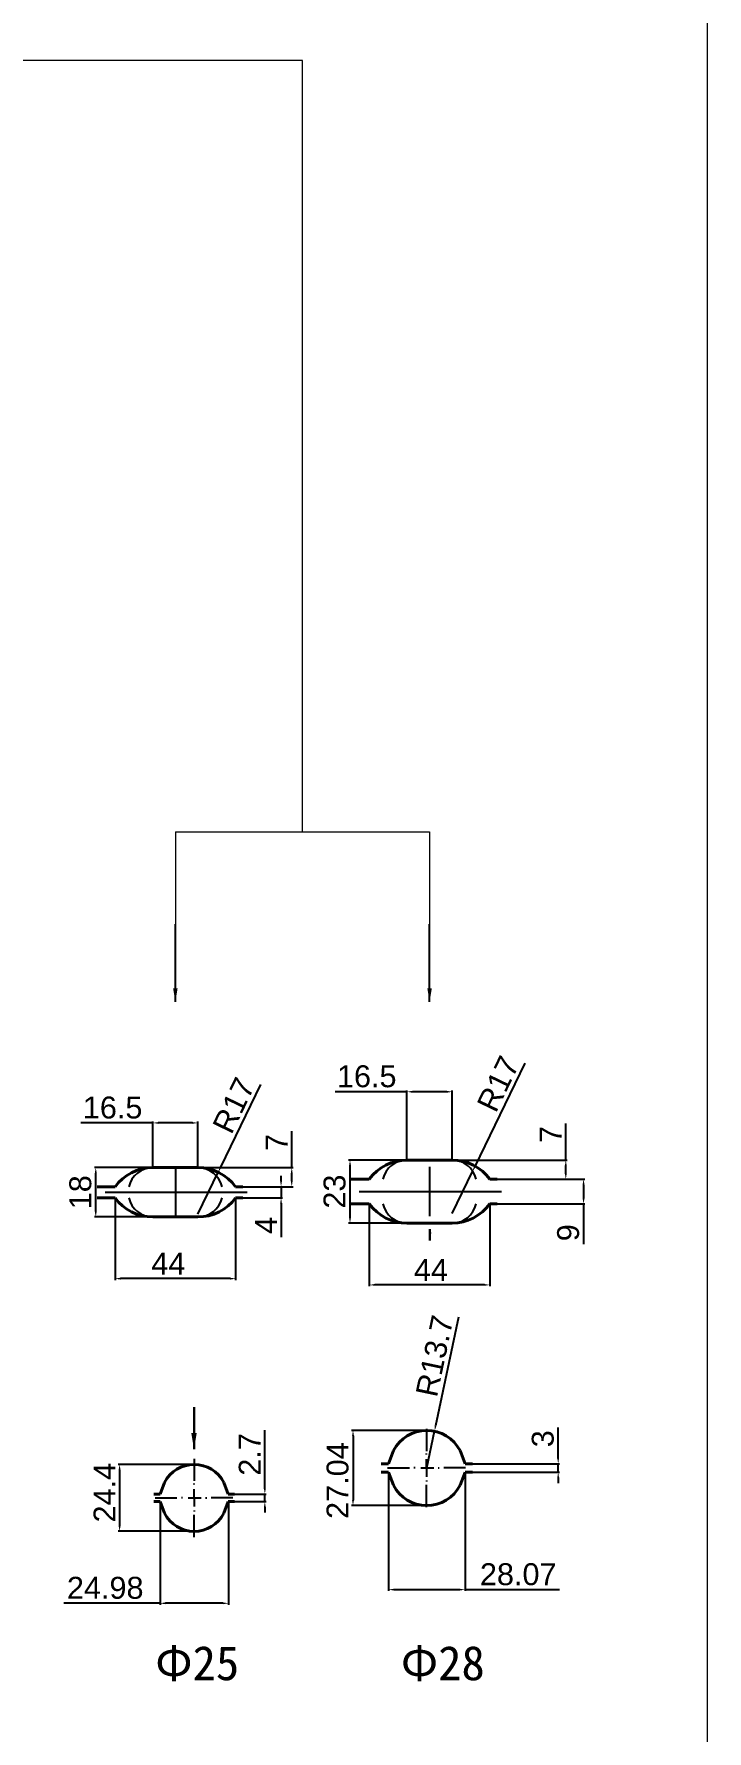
# Model space of a CAD drawing. Header units: millimetres. Extents: x 1526 to 31626, y -4643 to 9189.
# Drawn here: x 31135 to 31626, y 925 to 2163 of the extents above; entities that cross this region are included whole.
import ezdxf

# ---------------------------------------------------------------- set-up
doc = ezdxf.new("R2010")
doc.units = ezdxf.units.MM
doc.linetypes.add('ACAD_ISO02W100', pattern=[15, 12, -3])
doc.layers.add('Layer1', color=3, linetype='Continuous')
doc.layers.add('осевая', color=4, linetype='Continuous')
for name, color, linetype, lineweight in [('Main', 1, 'Continuous', 40), ('T', 5, 'ACAD_ISO02W100', 30), ('图层4', 250, 'Continuous', 13)]:
    doc.layers.add(name, color=color, linetype=linetype, lineweight=lineweight)
doc.styles.get("Standard").update_dxf_attribs({"font": 'arial.ttf'})
doc.dimstyles.new('ISO-25', dxfattribs={"dimtxt": 2.5, "dimasz": 2.5, "dimexe": 1.25, "dimexo": 0.625, "dimtad": 1, "dimtxsty": 'Standard', "dimcen": 2.5, "dimadec": 0, "dimazin": 0, "dimtfac": 1, "dimtmove": 0, "dimatfit": 3, "dimfxl": 1, "dimarcsym": 0})
doc.dimstyles.new('ISO-25$0', dxfattribs={"dimscale": 2, "dimtxt": 4, "dimasz": 3, "dimexe": 0.5, "dimexo": 0, "dimgap": 1, "dimtad": 1, "dimtxsty": 'Standard', "dimcen": 3, "dimclrd": 150, "dimclre": 150, "dimadec": 0, "dimazin": 0, "dimtfac": 1, "dimtmove": 0, "dimatfit": 3, "dimfxl": 1, "dimlwd": -1, "dimarcsym": 0})
doc.dimstyles.new('ISO-25$4', dxfattribs={"dimscale": 3, "dimtxt": 4, "dimasz": 1, "dimexe": 0, "dimexo": 1, "dimtad": 1, "dimtih": 1, "dimtoh": 1, "dimtxsty": 'Standard', "dimcen": 2, "dimclrd": 5, "dimclre": 5, "dimclrt": 3, "dimadec": 0, "dimazin": 0, "dimtfac": 1, "dimtmove": 0, "dimatfit": 3, "dimfxl": 1, "dimarcsym": 0})

# ---------------------------------------------------------------- blocks, each defined once
blk = doc.blocks.new('*D1090')
at = {"layer": 'Defpoints', "color": 0, "transparency": 16777216}
for p in [(31453.9, 1119.8), (31517.8, 1119.8), (31455.2, 1113.8)]:
    blk.add_point(p, dxfattribs=at)
at = {"layer": '图层4', "color": 0, "lineweight": -2, "transparency": 16777216}
for p, q in [((31517.8, 1123.8), (31517.8, 1146.4)), ((31453.9, 1119.8), (31518.8, 1119.8)), ((31517.8, 1113.8), (31517.8, 1119.8)), ((31455.2, 1113.8), (31518.8, 1113.8)), ((31517.8, 1109.8), (31517.8, 1105.8))]:
    blk.add_line(p, q, dxfattribs=at)
at = {"layer": '图层4', "color": 0, "transparency": 16777216}
for points in [[(31517.1, 1123.8), (31518.4, 1123.8), (31517.8, 1119.8)], [(31517.1, 1109.8), (31518.4, 1109.8), (31517.8, 1113.8)]]:
    blk.add_solid(points, dxfattribs=at)
at = {"layer": '图层4', "color": 0, "lineweight": 13, "transparency": 16777216, "insert": (31506.6, 1138.1), "char_height": 16, "attachment_point": 5, "rotation": 90}
blk.add_mtext('3', dxfattribs=at)
blk = doc.blocks.new('*D1091')
at = {"layer": 'Defpoints', "color": 0, "transparency": 16777216}
for p in [(31393.8, 1113.8), (31449.9, 1113.8), (31449.9, 1028.1)]:
    blk.add_point(p, dxfattribs=at)
at = {"layer": '图层4', "color": 0, "lineweight": -2, "transparency": 16777216}
for p, q in [((31393.8, 1113.8), (31393.8, 1027.1)), ((31449.9, 1113.8), (31449.9, 1027.1)), ((31397.8, 1028.1), (31445.9, 1028.1)), ((31449.9, 1028.1), (31518.7, 1028.1))]:
    blk.add_line(p, q, dxfattribs=at)
at = {"layer": '图层4', "color": 0, "transparency": 16777216}
for points in [[(31397.8, 1028.7), (31397.8, 1027.4), (31393.8, 1028.1)], [(31445.9, 1028.7), (31445.9, 1027.4), (31449.9, 1028.1)]]:
    blk.add_solid(points, dxfattribs=at)
at = {"layer": '图层4', "color": 0, "lineweight": 13, "transparency": 16777216, "insert": (31488.6, 1039.2), "char_height": 16, "attachment_point": 5}
blk.add_mtext('28.07', dxfattribs=at)
blk = doc.blocks.new('*D1092')
at = {"layer": 'Defpoints', "color": 0, "transparency": 16777216}
for p in [(31421.6, 1144.2), (31368, 1089.4), (31421.7, 1089.4)]:
    blk.add_point(p, dxfattribs=at)
at = {"layer": '图层4', "color": 0, "lineweight": -2, "transparency": 16777216}
for p, q in [((31421.6, 1144.2), (31367, 1144.2)), ((31368, 1140.2), (31368, 1093.4)), ((31421.7, 1089.4), (31367, 1089.4))]:
    blk.add_line(p, q, dxfattribs=at)
at = {"layer": '图层4', "color": 0, "transparency": 16777216}
for points in [[(31367.3, 1140.2), (31368.7, 1140.2), (31368, 1144.2)], [(31367.3, 1093.4), (31368.7, 1093.4), (31368, 1089.4)]]:
    blk.add_solid(points, dxfattribs=at)
at = {"layer": '图层4', "color": 0, "lineweight": 13, "transparency": 16777216, "insert": (31356.8, 1107.6), "char_height": 16, "attachment_point": 5, "rotation": 90}
blk.add_mtext('27.04', dxfattribs=at)
blk = doc.blocks.new('*D1093')
at = {"layer": 'Defpoints', "color": 0, "transparency": 16777216}
for p in [(31227.1, 1092.3), (31277, 1092.3), (31277, 1018.1)]:
    blk.add_point(p, dxfattribs=at)
at = {"layer": '图层4', "color": 0, "lineweight": -2, "transparency": 16777216}
for p, q in [((31227.1, 1092.3), (31227.1, 1017.1)), ((31277, 1092.3), (31277, 1017.1)), ((31227.1, 1018.1), (31156.9, 1018.1)), ((31273, 1018.1), (31231.1, 1018.1))]:
    blk.add_line(p, q, dxfattribs=at)
at = {"layer": '图层4', "color": 0, "transparency": 16777216}
for points in [[(31231.1, 1018.8), (31231.1, 1017.4), (31227.1, 1018.1)], [(31273, 1018.8), (31273, 1017.4), (31277, 1018.1)]]:
    blk.add_solid(points, dxfattribs=at)
at = {"layer": '图层4', "color": 0, "lineweight": 13, "transparency": 16777216, "insert": (31187.1, 1029.3), "char_height": 16, "attachment_point": 5}
blk.add_mtext('24.98', dxfattribs=at)
blk = doc.blocks.new('*D1094')
at = {"layer": 'Defpoints', "color": 0, "transparency": 16777216}
for p in [(31280.4, 1097.7), (31281.4, 1092.3), (31303.6, 1097.7)]:
    blk.add_point(p, dxfattribs=at)
at = {"layer": '图层4', "color": 0, "lineweight": -2, "transparency": 16777216}
for p, q in [((31303.6, 1101.7), (31303.6, 1144.4)), ((31280.4, 1097.7), (31304.6, 1097.7)), ((31281.4, 1092.3), (31304.6, 1092.3)), ((31303.6, 1092.3), (31303.6, 1097.7)), ((31303.6, 1088.3), (31303.6, 1084.3))]:
    blk.add_line(p, q, dxfattribs=at)
at = {"layer": '图层4', "color": 0, "transparency": 16777216}
for points in [[(31303, 1101.7), (31304.3, 1101.7), (31303.6, 1097.7)], [(31303, 1088.3), (31304.3, 1088.3), (31303.6, 1092.3)]]:
    blk.add_solid(points, dxfattribs=at)
at = {"layer": '图层4', "color": 0, "lineweight": 13, "transparency": 16777216, "insert": (31292.6, 1126.7), "char_height": 16, "attachment_point": 5, "rotation": 90}
blk.add_mtext('2.7', dxfattribs=at)
blk = doc.blocks.new('*D1095')
at = {"layer": 'Defpoints', "color": 0, "transparency": 16777216}
for p in [(31252, 1119.4), (31197.6, 1070.6), (31252, 1070.6)]:
    blk.add_point(p, dxfattribs=at)
at = {"layer": '图层4', "color": 0, "lineweight": -2, "transparency": 16777216}
for p, q in [((31252, 1119.4), (31196.6, 1119.4)), ((31197.6, 1115.4), (31197.6, 1074.6)), ((31252, 1070.6), (31196.6, 1070.6))]:
    blk.add_line(p, q, dxfattribs=at)
at = {"layer": '图层4', "color": 0, "transparency": 16777216}
for points in [[(31196.9, 1115.4), (31198.3, 1115.4), (31197.6, 1119.4)], [(31196.9, 1074.6), (31198.3, 1074.6), (31197.6, 1070.6)]]:
    blk.add_solid(points, dxfattribs=at)
at = {"layer": '图层4', "color": 0, "lineweight": 13, "transparency": 16777216, "insert": (31186.6, 1098.8), "char_height": 16, "attachment_point": 5, "rotation": 90}
blk.add_mtext('24.4', dxfattribs=at)
blk = doc.blocks.new('*D1103')
at = {"layer": 'Defpoints', "color": 0, "transparency": 16777216}
for p in [(31254.8, 1335.9), (31323.3, 1335.9), (31287.7, 1321.9)]:
    blk.add_point(p, dxfattribs=at)
at = {"layer": '图层4', "color": 0, "lineweight": -2, "transparency": 16777216}
for p, q in [((31323.3, 1335.9), (31323.3, 1362.4)), ((31254.8, 1335.9), (31324.3, 1335.9)), ((31323.3, 1325.9), (31323.3, 1331.9)), ((31287.7, 1321.9), (31324.3, 1321.9))]:
    blk.add_line(p, q, dxfattribs=at)
at = {"layer": '图层4', "color": 0, "transparency": 16777216}
for points in [[(31322.6, 1331.9), (31323.9, 1331.9), (31323.3, 1335.9)], [(31322.6, 1325.9), (31323.9, 1325.9), (31323.3, 1321.9)]]:
    blk.add_solid(points, dxfattribs=at)
at = {"layer": '图层4', "color": 0, "lineweight": 13, "transparency": 16777216, "insert": (31312.3, 1354.2), "char_height": 16, "attachment_point": 5, "rotation": 90}
blk.add_mtext('7', dxfattribs=at)
blk = doc.blocks.new('*D1104')
at = {"layer": 'Defpoints', "color": 0, "transparency": 16777216}
for p in [(31221.8, 1368.5), (31221.8, 1335.9), (31254.8, 1335.9)]:
    blk.add_point(p, dxfattribs=at)
at = {"layer": '图层4', "color": 0, "lineweight": -2, "transparency": 16777216}
for p, q in [((31221.8, 1368.5), (31169.4, 1368.5)), ((31221.8, 1335.9), (31221.8, 1369.5)), ((31250.8, 1368.5), (31225.8, 1368.5)), ((31254.8, 1335.9), (31254.8, 1369.5))]:
    blk.add_line(p, q, dxfattribs=at)
at = {"layer": '图层4', "color": 0, "transparency": 16777216}
for points in [[(31225.8, 1369.1), (31225.8, 1367.8), (31221.8, 1368.5)], [(31250.8, 1369.1), (31250.8, 1367.8), (31254.8, 1368.5)]]:
    blk.add_solid(points, dxfattribs=at)
at = {"layer": '图层4', "color": 0, "lineweight": 13, "transparency": 16777216, "insert": (31192.5, 1379.6), "char_height": 16, "attachment_point": 5}
blk.add_mtext('16.5', dxfattribs=at)
blk = doc.blocks.new('*D1105')
at = {"layer": 'Defpoints', "color": 0, "transparency": 16777216}
for p in [(31269.6, 1332.5), (31254.8, 1301.9)]:
    blk.add_point(p, dxfattribs=at)
at = {"layer": '图层4', "color": 0, "lineweight": -2, "transparency": 16777216}
for p, q in [((31300.5, 1396.4), (31271.3, 1336.1)), ((31254.8, 1301.9), (31269.6, 1332.5))]:
    blk.add_line(p, q, dxfattribs=at)
at = {"layer": '图层4', "color": 0, "transparency": 16777216}
blk.add_solid([(31270.7, 1336.4), (31271.9, 1335.8), (31269.6, 1332.5)], dxfattribs=at)
at = {"layer": '图层4', "color": 0, "lineweight": 13, "transparency": 16777216, "insert": (31280.9, 1381.3), "char_height": 16, "attachment_point": 5, "rotation": 64.2077}
blk.add_mtext('R17', dxfattribs=at)
blk = doc.blocks.new('*D1106')
at = {"layer": 'Defpoints', "color": 0, "transparency": 16777216}
for p in [(31287, 1313.9), (31287.7, 1321.9), (31315.5, 1313.9)]:
    blk.add_point(p, dxfattribs=at)
at = {"layer": '图层4', "color": 0, "lineweight": -2, "transparency": 16777216}
for p, q in [((31315.5, 1325.9), (31315.5, 1329.9)), ((31287, 1313.9), (31316.5, 1313.9)), ((31287.7, 1321.9), (31316.5, 1321.9)), ((31315.5, 1321.9), (31315.5, 1313.9)), ((31315.5, 1309.9), (31315.5, 1285.2))]:
    blk.add_line(p, q, dxfattribs=at)
at = {"layer": '图层4', "color": 0, "transparency": 16777216}
for points in [[(31314.8, 1325.9), (31316.1, 1325.9), (31315.5, 1321.9)], [(31314.8, 1309.9), (31316.1, 1309.9), (31315.5, 1313.9)]]:
    blk.add_solid(points, dxfattribs=at)
at = {"layer": '图层4', "color": 0, "lineweight": 13, "transparency": 16777216, "insert": (31304.5, 1293.7), "char_height": 16, "attachment_point": 5, "rotation": 90}
blk.add_mtext('4', dxfattribs=at)
blk = doc.blocks.new('*D1107')
at = {"layer": 'Defpoints', "color": 0, "transparency": 16777216}
for p in [(31180.2, 1335.9), (31221.8, 1335.9), (31221.8, 1299.9)]:
    blk.add_point(p, dxfattribs=at)
at = {"layer": '图层4', "color": 0, "lineweight": -2, "transparency": 16777216}
for p, q in [((31221.8, 1335.9), (31179.2, 1335.9)), ((31180.2, 1303.9), (31180.2, 1331.9)), ((31221.8, 1299.9), (31179.2, 1299.9))]:
    blk.add_line(p, q, dxfattribs=at)
at = {"layer": '图层4', "color": 0, "transparency": 16777216}
for points in [[(31179.5, 1331.9), (31180.9, 1331.9), (31180.2, 1335.9)], [(31179.5, 1303.9), (31180.9, 1303.9), (31180.2, 1299.9)]]:
    blk.add_solid(points, dxfattribs=at)
at = {"layer": '图层4', "color": 0, "lineweight": 13, "transparency": 16777216, "insert": (31169, 1317.9), "char_height": 16, "attachment_point": 5, "rotation": 90}
blk.add_mtext('18', dxfattribs=at)
blk = doc.blocks.new('*D1108')
at = {"layer": 'Defpoints', "color": 0, "transparency": 16777216}
for p in [(31194.3, 1313.9), (31282.3, 1313.9), (31194.3, 1254.9)]:
    blk.add_point(p, dxfattribs=at)
at = {"layer": '图层4', "color": 0, "lineweight": -2, "transparency": 16777216}
for p, q in [((31194.3, 1313.9), (31194.3, 1253.9)), ((31282.3, 1313.9), (31282.3, 1253.9)), ((31278.3, 1254.9), (31198.3, 1254.9))]:
    blk.add_line(p, q, dxfattribs=at)
at = {"layer": '图层4', "color": 0, "transparency": 16777216}
for points in [[(31198.3, 1255.6), (31198.3, 1254.2), (31194.3, 1254.9)], [(31278.3, 1255.6), (31278.3, 1254.2), (31282.3, 1254.9)]]:
    blk.add_solid(points, dxfattribs=at)
at = {"layer": '图层4', "color": 0, "lineweight": 13, "transparency": 16777216, "insert": (31233.2, 1265.9), "char_height": 16, "attachment_point": 5}
blk.add_mtext('44', dxfattribs=at)
blk = doc.blocks.new('*D1109')
at = {"layer": 'Defpoints', "color": 0, "transparency": 16777216}
for p in [(31440.4, 1341.4), (31523.3, 1341.4), (31473.2, 1327.4)]:
    blk.add_point(p, dxfattribs=at)
at = {"layer": '图层4', "color": 0, "lineweight": -2, "transparency": 16777216}
for p, q in [((31523.3, 1341.4), (31523.3, 1368.1)), ((31440.4, 1341.4), (31524.3, 1341.4)), ((31523.3, 1331.4), (31523.3, 1337.4)), ((31473.2, 1327.4), (31524.3, 1327.4))]:
    blk.add_line(p, q, dxfattribs=at)
at = {"layer": '图层4', "color": 0, "transparency": 16777216}
for points in [[(31522.7, 1337.4), (31524, 1337.4), (31523.3, 1341.4)], [(31522.7, 1331.4), (31524, 1331.4), (31523.3, 1327.4)]]:
    blk.add_solid(points, dxfattribs=at)
at = {"layer": '图层4', "color": 0, "lineweight": 13, "transparency": 16777216, "insert": (31512.3, 1360), "char_height": 16, "attachment_point": 5, "rotation": 90}
blk.add_mtext('7', dxfattribs=at)
blk = doc.blocks.new('*D1110')
at = {"layer": 'Defpoints', "color": 0, "transparency": 16777216}
for p in [(31407.4, 1391.2), (31407.4, 1341.4), (31440.4, 1341.4)]:
    blk.add_point(p, dxfattribs=at)
at = {"layer": '图层4', "color": 0, "lineweight": -2, "transparency": 16777216}
for p, q in [((31407.4, 1391.2), (31355, 1391.2)), ((31407.4, 1341.4), (31407.4, 1392.2)), ((31436.4, 1391.2), (31411.4, 1391.2)), ((31440.4, 1341.4), (31440.4, 1392.2))]:
    blk.add_line(p, q, dxfattribs=at)
at = {"layer": '图层4', "color": 0, "transparency": 16777216}
for points in [[(31411.4, 1391.9), (31411.4, 1390.5), (31407.4, 1391.2)], [(31436.4, 1391.9), (31436.4, 1390.5), (31440.4, 1391.2)]]:
    blk.add_solid(points, dxfattribs=at)
at = {"layer": '图层4', "color": 0, "lineweight": 13, "transparency": 16777216, "insert": (31378, 1402.4), "char_height": 16, "attachment_point": 5}
blk.add_mtext('16.5', dxfattribs=at)
blk = doc.blocks.new('*D1111')
at = {"layer": 'Defpoints', "color": 0, "transparency": 16777216}
for p in [(31455.2, 1333), (31440.4, 1302.4)]:
    blk.add_point(p, dxfattribs=at)
at = {"layer": '图层4', "color": 0, "lineweight": -2, "transparency": 16777216}
for p, q in [((31493.4, 1412.1), (31456.9, 1336.6)), ((31440.4, 1302.4), (31455.2, 1333))]:
    blk.add_line(p, q, dxfattribs=at)
at = {"layer": '图层4', "color": 0, "transparency": 16777216}
blk.add_solid([(31456.3, 1336.9), (31457.5, 1336.3), (31455.2, 1333)], dxfattribs=at)
at = {"layer": '图层4', "color": 0, "lineweight": 13, "transparency": 16777216, "insert": (31473.9, 1397), "char_height": 16, "attachment_point": 5, "rotation": 64.2077}
blk.add_mtext('R17', dxfattribs=at)
blk = doc.blocks.new('*D1112')
at = {"layer": 'Defpoints', "color": 0, "transparency": 16777216}
for p in [(31485.8, 1327.4), (31473.2, 1309.4), (31536.3, 1309.4)]:
    blk.add_point(p, dxfattribs=at)
at = {"layer": '图层4', "color": 0, "lineweight": -2, "transparency": 16777216}
for p, q in [((31485.8, 1327.4), (31537.3, 1327.4)), ((31536.3, 1323.4), (31536.3, 1313.4)), ((31473.2, 1309.4), (31537.3, 1309.4)), ((31536.3, 1309.4), (31536.3, 1280.1))]:
    blk.add_line(p, q, dxfattribs=at)
at = {"layer": '图层4', "color": 0, "transparency": 16777216}
for points in [[(31535.6, 1323.4), (31537, 1323.4), (31536.3, 1327.4)], [(31535.6, 1313.4), (31537, 1313.4), (31536.3, 1309.4)]]:
    blk.add_solid(points, dxfattribs=at)
at = {"layer": '图层4', "color": 0, "lineweight": 13, "transparency": 16777216, "insert": (31525.1, 1288.4), "char_height": 16, "attachment_point": 5, "rotation": 90}
blk.add_mtext('9', dxfattribs=at)
blk = doc.blocks.new('*D1113')
at = {"layer": 'Defpoints', "color": 0, "transparency": 16777216}
for p in [(31365.8, 1341.4), (31407.4, 1341.4), (31407.4, 1295.4)]:
    blk.add_point(p, dxfattribs=at)
at = {"layer": '图层4', "color": 0, "lineweight": -2, "transparency": 16777216}
for p, q in [((31407.4, 1341.4), (31364.8, 1341.4)), ((31365.8, 1299.4), (31365.8, 1337.4)), ((31407.4, 1295.4), (31364.8, 1295.4))]:
    blk.add_line(p, q, dxfattribs=at)
at = {"layer": '图层4', "color": 0, "transparency": 16777216}
for points in [[(31365.1, 1337.4), (31366.5, 1337.4), (31365.8, 1341.4)], [(31365.1, 1299.4), (31366.5, 1299.4), (31365.8, 1295.4)]]:
    blk.add_solid(points, dxfattribs=at)
at = {"layer": '图层4', "color": 0, "lineweight": 13, "transparency": 16777216, "insert": (31354.6, 1318.4), "char_height": 16, "attachment_point": 5, "rotation": 90}
blk.add_mtext('23', dxfattribs=at)
blk = doc.blocks.new('*D1114')
at = {"layer": 'Defpoints', "color": 0, "transparency": 16777216}
for p in [(31379.9, 1309.4), (31467.9, 1309.4), (31379.9, 1250.3)]:
    blk.add_point(p, dxfattribs=at)
at = {"layer": '图层4', "color": 0, "lineweight": -2, "transparency": 16777216}
for p, q in [((31379.9, 1309.4), (31379.9, 1249.3)), ((31467.9, 1309.4), (31467.9, 1249.3)), ((31463.9, 1250.3), (31383.9, 1250.3))]:
    blk.add_line(p, q, dxfattribs=at)
at = {"layer": '图层4', "color": 0, "transparency": 16777216}
for points in [[(31383.9, 1251), (31383.9, 1249.7), (31379.9, 1250.3)], [(31463.9, 1251), (31463.9, 1249.7), (31467.9, 1250.3)]]:
    blk.add_solid(points, dxfattribs=at)
at = {"layer": '图层4', "color": 0, "lineweight": 13, "transparency": 16777216, "insert": (31424.9, 1261.3), "char_height": 16, "attachment_point": 5}
blk.add_mtext('44', dxfattribs=at)
blk = doc.blocks.new('*D1252')
at = {"layer": 'Defpoints', "color": 0, "transparency": 16777216}
for p in [(31427.5, 1143.6), (31421.8, 1116.8)]:
    blk.add_point(p, dxfattribs=at)
at = {"layer": '图层4', "color": 0, "lineweight": -2, "transparency": 16777216}
for p, q in [((31445, 1226.9), (31428.3, 1147.5)), ((31421.8, 1116.8), (31427.5, 1143.6))]:
    blk.add_line(p, q, dxfattribs=at)
at = {"layer": '图层4', "color": 0, "transparency": 16777216}
blk.add_solid([(31427.6, 1147.7), (31428.9, 1147.4), (31427.5, 1143.6)], dxfattribs=at)
at = {"layer": '图层4', "color": 0, "lineweight": 13, "transparency": 16777216, "insert": (31427.6, 1198.5), "char_height": 16, "attachment_point": 5, "rotation": 78.1187}
blk.add_mtext('R13.7', dxfattribs=at)

msp = doc.modelspace()

# ---------------------------------------------------------------- linework, layer by layer
at = {"lineweight": 13}
for p, q in [((31331.0917, 2143.35985), (29940.62273, 2143.35985)), ((31331.0917, 1580.86113), (31331.0917, 2143.35985)), ((31238.30454, 1580.86113), (31238.30454, 1513.53431)), ((31238.30454, 1580.86113), (31423.87886, 1580.86113)), ((31423.87886, 1580.86113), (31423.87886, 1513.53431))]:
    msp.add_line(p, q, dxfattribs=at)
at = {"color": 3, "linetype": 'ByBlock'}
for p, q in [((31421.72674, 1145.3723), (31421.72674, 1129.14207)), ((31421.72674, 1126.64525), (31421.72674, 1127.45033)), ((31251.92484, 1123.5385), (31251.92484, 1107.30826)), ((31393.27745, 1116.80799), (31409.21002, 1116.80799)), ((31413.28815, 1116.80799), (31412.48307, 1116.80799)), ((31417.42815, 1116.80799), (31426.23196, 1116.80799)), ((31421.72674, 1116.80799), (31421.72674, 1123.19656)), ((31421.72674, 1116.80799), (31421.72674, 1110.41943)), ((31426.23196, 1116.80799), (31427.03703, 1116.80799)), ((31430.16533, 1116.80799), (31430.9704, 1116.80799)), ((31450.17603, 1116.80799), (31434.24346, 1116.80799)), ((31251.92484, 1104.79196), (31251.92484, 1105.59703)), ((31421.72674, 1107.67245), (31421.72674, 1106.86738)), ((31421.72674, 1088.24369), (31421.72674, 1104.47392)), ((31223.47554, 1094.97419), (31239.40811, 1094.97419)), ((31243.48624, 1094.97419), (31242.68117, 1094.97419)), ((31247.62625, 1094.97419), (31256.43005, 1094.97419)), ((31251.92484, 1094.97419), (31251.92484, 1101.36275)), ((31251.92484, 1094.97419), (31251.92484, 1088.58563)), ((31256.43005, 1094.97419), (31257.23513, 1094.97419)), ((31260.36343, 1094.97419), (31261.1685, 1094.97419)), ((31280.37413, 1094.97419), (31264.44156, 1094.97419)), ((31251.92484, 1085.83865), (31251.92484, 1085.03358)), ((31251.92484, 1066.40988), (31251.92484, 1082.64011))]:
    msp.add_line(p, q, dxfattribs=at)
at = {"lineweight": 13}
msp.add_lwpolyline([(28374.49255, 2864.98897), (31626.47761, 2864.98897), (31626.47761, 763.88539), (28374.49255, 763.88539)], close=True, dxfattribs=at)
at = {"layer": 'Layer1'}
for centre, start, end in [((31407.37886, 1323.40996), 90, 167.16041159), ((31440.37886, 1323.40996), 12.83958841, 90), ((31221.80454, 1317.86384), 90, 167.16041159), ((31254.80454, 1317.86384), 12.83958841, 90), ((31221.80454, 1317.86384), 192.83958841, 270), ((31254.80454, 1317.86384), 270, 347.16041159), ((31407.37886, 1313.40996), 192.83958841, 270), ((31440.37886, 1313.40996), 270, 347.16041159)]:
    msp.add_arc(centre, 18, start, end, dxfattribs=at)
at = {"layer": 'Main'}
for p, q in [((31407.37886, 1341.40996), (31440.37886, 1341.40996)), ((31221.80454, 1335.86384), (31254.80454, 1335.86384)), ((31379.8834, 1327.40996), (31366.67588, 1327.40996)), ((31473.24358, 1327.40996), (31467.87431, 1327.40996)), ((31194.30909, 1321.86384), (31181.10156, 1321.86384)), ((31194.30909, 1313.86384), (31181.10156, 1313.86384)), ((31287.66926, 1321.86384), (31282.3, 1321.86384)), ((31287.66926, 1313.86384), (31282.3, 1313.86384)), ((31221.80454, 1299.86384), (31254.80454, 1299.86384)), ((31379.8834, 1309.40996), (31366.67588, 1309.40996)), ((31473.24358, 1309.40996), (31467.87431, 1309.40996)), ((31407.37886, 1295.40996), (31440.37886, 1295.40996)), ((31393.82165, 1119.80799), (31397.52866, 1129.4651)), ((31449.8214, 1119.85246), (31446.13145, 1129.4651)), ((31393.82165, 1119.80799), (31388.48567, 1119.80799)), ((31449.83846, 1119.80799), (31455.17444, 1119.80799)), ((31227.09458, 1097.67419), (31230.37719, 1106.22568)), ((31276.96172, 1097.67419), (31273.67911, 1106.22568)), ((31393.82165, 1113.80799), (31388.48567, 1113.80799)), ((31393.82165, 1113.80799), (31397.52866, 1104.15089)), ((31449.8214, 1113.76353), (31446.13145, 1104.15089)), ((31449.83846, 1113.80799), (31455.17444, 1113.80799)), ((31227.09458, 1097.67419), (31222.68376, 1097.67419)), ((31227.09458, 1092.27419), (31222.68376, 1092.27419)), ((31227.09458, 1092.27419), (31230.37719, 1083.7227)), ((31276.96172, 1092.27419), (31273.67911, 1083.7227)), ((31276.96172, 1097.67419), (31281.37254, 1097.67419)), ((31276.96172, 1092.27419), (31281.37254, 1092.27419))]:
    msp.add_line(p, q, dxfattribs=at)
for centre, radius, start, end in [((31407.37886, 1307.40996), 34, 90, 143.96812093), ((31440.37886, 1307.40996), 34, 36.03187907, 90), ((31221.80454, 1301.86384), 34, 90, 143.96812093), ((31254.80454, 1301.86384), 34, 36.03187907, 90), ((31221.80454, 1333.86384), 34, 216.03187907, 270), ((31254.80454, 1333.86384), 34, 270, 323.96812093), ((31407.37886, 1329.40996), 34, 216.03187907, 270), ((31440.37886, 1329.40996), 34, 270, 323.96812093), ((31421.83005, 1116.80799), 27.4, 27.51224668, 152.48775332), ((31252.02815, 1094.97419), 24.4, 27.45983396, 152.54016604), ((31421.83005, 1116.80799), 27.4, 207.51224668, 332.48775332), ((31252.02815, 1094.97419), 24.4, 207.45983396, 332.54016604)]:
    msp.add_arc(centre, radius, start, end, dxfattribs=at)
at = {"layer": 'T', "linetype": 'ByBlock'}
for p, q in [((31424.19338, 1282.68492), (31424.18894, 1291.03616)), ((31251.92484, 1130.41504), (31251.91594, 1161.11754))]:
    msp.add_line(p, q, dxfattribs=at)
for points in [[(31425.19338, 1288.68492), (31423.19338, 1288.68492), (31424.19338, 1282.68492)], [(31253.92484, 1142.41504), (31249.92484, 1142.41504), (31251.92484, 1130.41504)]]:
    msp.add_solid(points, dxfattribs=at)
at = {"layer": 'осевая', "lineweight": 25}
for p, q in [((31238.30454, 1335.86384), (31238.30454, 1299.86384)), ((31423.87886, 1336.40996), (31423.87886, 1300.40996)), ((31187.01415, 1317.86384), (31290.83525, 1317.86384)), ((31372.58846, 1318.40996), (31476.40957, 1318.40996))]:
    msp.add_line(p, q, dxfattribs=at)

# ---------------------------------------------------------------- texts
at = {"lineweight": 13, "char_height": 25, "width": 145.8888889, "attachment_point": 1}
for s, insert in [('{\\fSimSun|b0|i0|c134|p54;\\C1;Φ2\\fSimSun|b0|i0|c0|p54;5}', (31223.5906, 987.0118)), ('{\\fSimSun|b0|i0|c134|p54;\\C1;Φ2\\fSimSun|b0|i0|c0|p54;8}', (31402.86999, 987.0118))]:
    msp.add_mtext(s, dxfattribs=dict(at, insert=insert))

# ---------------------------------------------------------------- dimensions: what is measured, and where the dimension line sits
at = {"layer": '图层4', "color": 0, "lineweight": 13}
for base, p1, p2, text, picture, middle in [((31407.37886, 1391.19299), (31440.37886, 1341.40996), (31407.37886, 1341.40996), '16.5', '*D1110', (31378.04552, 1391.19299)), ((31221.80454, 1368.45918), (31254.80454, 1335.86384), (31221.80454, 1335.86384), '16.5', '*D1104', (31192.47121, 1368.45918)), ((31194.30909, 1254.88972), (31282.3, 1313.86384), (31194.30909, 1313.86384), '44', '*D1108', (31233.23766, 1254.88972)), ((31379.8834, 1250.32147), (31467.87431, 1309.40996), (31379.8834, 1309.40996), '44', '*D1114', (31424.88933, 1250.32147)), ((31449.89846, 1028.05457), (31393.76165, 1113.80799), (31449.89846, 1113.80799), '28.07', '*D1091', (31488.56513, 1028.05457)), ((31276.96172, 1018.10485), (31227.09458, 1092.27419), (31276.96172, 1092.27419), '24.98', '*D1093', (31187.09458, 1018.10485))]:
    dim = msp.add_linear_dim(base=base, p1=p1, p2=p2, text=text, dimstyle='ISO-25$0', override={"dimscale": 1, "dimtxt": 16, "dimasz": 4, "dimexe": 1, "dimgap": 3, "dimcen": 2.5, "dimclrd": 0, "dimclre": 0, "dimlwd": 65534}, dxfattribs=at)
    dim.commit()
    dim.dimension.update_dxf_attribs({"geometry": picture, "text_midpoint": middle, "dimtype": 160})
for center, mpoint, text, picture, middle in [((31440.37886, 1302.40996), (31455.17263, 1333.02277), 'R17', '*D1111', (31483.78451, 1392.2295)), ((31254.80454, 1301.86384), (31269.59831, 1332.47666), 'R17', '*D1105', (31290.87199, 1376.49839)), ((31421.83005, 1116.80799), (31427.47131, 1143.62098), 'R13.7', '*D1252', (31438.52964, 1196.18143))]:
    dim = msp.add_radius_dim(center=center, mpoint=mpoint, text=text, dimstyle='ISO-25$4', override={"dimscale": 1, "dimtxt": 16, "dimasz": 4, "dimexe": 1, "dimexo": 0, "dimgap": 3, "dimtih": 0, "dimtoh": 0, "dimcen": 2.5, "dimclrd": 0, "dimclre": 0, "dimclrt": 0}, dxfattribs=at)
    dim.commit()
    dim.dimension.update_dxf_attribs({"geometry": picture, "text_midpoint": middle, "dimtype": 164})
for base, p1, p2, text, picture, middle in [((31323.27445, 1335.86384), (31287.66926, 1321.86384), (31254.80454, 1335.86384), '7', '*D1103', (31323.27445, 1354.19718)), ((31523.34191, 1341.40996), (31473.24358, 1327.40996), (31440.37886, 1341.40996), '7', '*D1109', (31523.34191, 1359.96262)), ((31315.46088, 1313.86384), (31287.66926, 1321.86384), (31286.96935, 1313.86384), '4', '*D1106', (31315.46088, 1293.72163)), ((31536.30148, 1309.40996), (31485.81616, 1327.40996), (31473.24358, 1309.40996), '9', '*D1112', (31536.30148, 1288.36132)), ((31303.6178, 1097.67419), (31281.37254, 1092.27419), (31280.44254, 1097.67419), '2.7', '*D1094', (31303.6178, 1126.67419)), ((31368.00319, 1089.40819), (31421.62342, 1144.20758), (31421.72674, 1089.40819), '27.04', '*D1092', (31368.00319, 1107.63117)), ((31517.76169, 1119.80799), (31455.17444, 1113.80799), (31453.92444, 1119.80799), '3', '*D1090', (31517.76169, 1138.14133)), ((31197.60373, 1070.57419), (31252.02815, 1119.37419), (31252.02815, 1070.57419), '24.4', '*D1095', (31197.60373, 1098.8285))]:
    dim = msp.add_linear_dim(base=base, p1=p1, p2=p2, angle=90, text=text, dimstyle='ISO-25$0', override={"dimscale": 1, "dimtxt": 16, "dimasz": 4, "dimexe": 1, "dimgap": 3, "dimcen": 2.5, "dimclrd": 0, "dimclre": 0, "dimlwd": 65534}, dxfattribs=at)
    dim.commit()
    dim.dimension.update_dxf_attribs({"geometry": picture, "text_midpoint": middle, "dimtype": 160})
for base, p1, p2, text, picture, middle in [((31365.79034, 1341.40996), (31407.37886, 1295.40996), (31407.37886, 1341.40996), '23', '*D1113', (31354.61572, 1318.40996)), ((31180.21603, 1335.86384), (31221.80454, 1299.86384), (31221.80454, 1335.86384), '18', '*D1107', (31169.04686, 1317.86384))]:
    dim = msp.add_linear_dim(base=base, p1=p1, p2=p2, angle=90, text=text, dimstyle='ISO-25$0', override={"dimscale": 1, "dimtxt": 16, "dimasz": 4, "dimexe": 1, "dimgap": 3, "dimcen": 2.5, "dimclrd": 0, "dimclre": 0, "dimlwd": 65534}, dxfattribs=at)
    dim.commit()
    dim.dimension.update_dxf_attribs({"geometry": picture, "text_midpoint": middle})

# ---------------------------------------------------------------- leaders
at = {"layer": '图层4', "color": 1, "lineweight": 13}
for points in [[(31238.30454, 1456.68636), (31238.30454, 1513.53431)], [(31423.87886, 1456.68636), (31423.87886, 1513.53431)]]:
    msp.add_leader(points, dimstyle='ISO-25', override={"dimtxt": 7, "dimasz": 10, "dimexe": 1, "dimexo": 0, "dimgap": 2.5}, dxfattribs=at)

doc.saveas('drawing.dxf')
